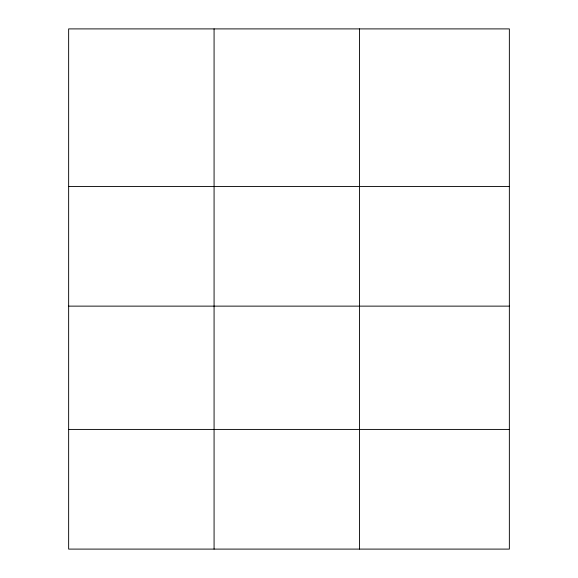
<?xml version="1.0" encoding="UTF-8"?>
<svg xmlns="http://www.w3.org/2000/svg" width="578" height="578" viewBox="0 0 578 578"><rect width="100%" height="100%" fill="white"/><g stroke="black" fill="none" stroke-linecap="round" stroke-linejoin="round"><path stroke-width="0.87" d="M509.355 306.13L509.355 28.9L68.645 28.9L68.645 549.1L509.355 549.1L509.355 306.13L68.645 306.13M68.645 186.456L509.355 186.456M68.645 429.425L509.355 429.425M359.516 28.9L359.516 549.1M214.077 28.9L214.077 549.1"/></g></svg>
